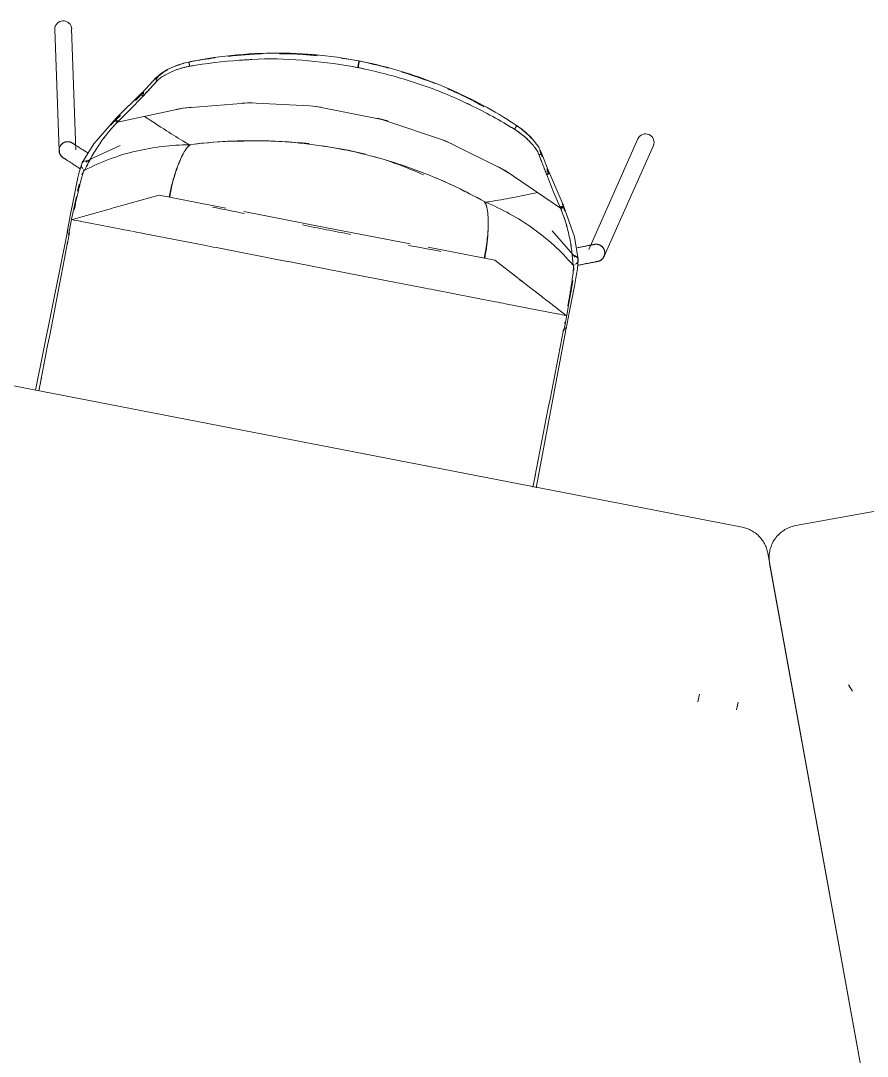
# Model space of a CAD drawing. Header units: millimetres. Extents: x 90978 to 295199, y -4084 to 97293.
# Drawn here: x 159430 to 160211, y 31802 to 32757 of the extents above; entities that cross this region are included whole.
import ezdxf

# ---------------------------------------------------------------- set-up
doc = ezdxf.new("R2010")
doc.units = ezdxf.units.MM
doc.header["$MEASUREMENT"] = 0
doc.layers.add('I-FURN', color=8, linetype='CONTINUOUS', lineweight=9)

msp = doc.modelspace()

# ---------------------------------------------------------------- linework, layer by layer
at = {"layer": 'I-FURN'}
for p, q in [((159461.35, 32749.48), (159465.29, 32637.88)), ((159480.88, 32638.43), (159476.94, 32750.03)), ((159585.1, 32719.4), (159585.11, 32719.3)), ((159741.71, 32718.85), (159741.83, 32719.48)), ((159741.83, 32719.48), (159741.93, 32719.97)), ((159741.93, 32719.97), (159741.99, 32720.27)), ((159741.99, 32720.27), (159742.01, 32720.38)), ((159742.28, 32719.39), (159742.16, 32718.76)), ((159742.38, 32719.88), (159742.28, 32719.39)), ((159742.44, 32720.18), (159742.38, 32719.88)), ((159742.46, 32720.29), (159742.44, 32720.18)), ((159564.81, 32712.2), (159558.92, 32708.55)), ((159569.45, 32714.44), (159564.81, 32712.2)), ((159574.54, 32716.46), (159569.45, 32714.44)), ((159579.77, 32718.11), (159574.54, 32716.46)), ((159585.11, 32719.3), (159585.15, 32719.09)), ((159585.15, 32719.09), (159585.21, 32718.78)), ((159585.21, 32718.78), (159585.28, 32718.38)), ((159585.28, 32718.38), (159585.36, 32717.93)), ((159585.36, 32717.93), (159585.45, 32717.45)), ((159585.45, 32717.45), (159585.54, 32716.97)), ((159585.54, 32716.97), (159585.63, 32716.52)), ((159585.63, 32716.52), (159585.7, 32716.12)), ((159585.7, 32716.12), (159585.76, 32715.8)), ((159585.76, 32715.8), (159585.8, 32715.58)), ((159585.8, 32715.58), (159585.83, 32715.47)), ((159740.84, 32714.37), (159740.9, 32714.67)), ((159740.9, 32714.67), (159741, 32715.16)), ((159741, 32715.16), (159741.12, 32715.79)), ((159741.12, 32715.79), (159741.26, 32716.53)), ((159741.26, 32716.53), (159741.42, 32717.32)), ((159741.35, 32714.59), (159741.29, 32714.28)), ((159741.44, 32715.07), (159741.35, 32714.59)), ((159741.42, 32717.32), (159741.57, 32718.11)), ((159741.57, 32715.7), (159741.44, 32715.07)), ((159741.57, 32718.11), (159741.71, 32718.85)), ((159741.71, 32716.44), (159741.57, 32715.7)), ((159741.86, 32717.23), (159741.71, 32716.44)), ((159742.02, 32718.02), (159741.86, 32717.23)), ((159742.16, 32718.76), (159742.02, 32718.02)), ((159554.97, 32705.01), (159541.86, 32691.05)), ((159542.45, 32687.62), (159556.13, 32702.28)), ((159556.85, 32706.01), (159554.21, 32703.18)), ((159554.69, 32704.55), (159554.61, 32704.16)), ((159554.65, 32703.74), (159554.79, 32703.34)), ((159554.87, 32704.89), (159554.69, 32704.55)), ((159554.79, 32703.34), (159555.03, 32702.96)), ((159555.14, 32705.17), (159554.87, 32704.89)), ((159558.92, 32708.55), (159554.92, 32704.96)), ((159555.03, 32702.96), (159555.35, 32702.65)), ((159555.49, 32705.35), (159555.14, 32705.17)), ((159555.35, 32702.65), (159555.73, 32702.42)), ((159555.88, 32705.43), (159555.49, 32705.35)), ((159555.73, 32702.42), (159556.14, 32702.28)), ((159556.3, 32705.41), (159555.88, 32705.43)), ((159541.98, 32691.17), (159518.01, 32667.61)), ((159543.12, 32691.41), (159536.28, 32684.29)), ((159541.54, 32690.53), (159541.73, 32690.89)), ((159541.84, 32691.01), (159541.65, 32690.65)), ((159541.73, 32690.89), (159542.01, 32691.19)), ((159542.12, 32691.3), (159541.84, 32691.01)), ((159542.01, 32691.19), (159542.37, 32691.39)), ((159542.48, 32691.5), (159542.12, 32691.3)), ((159543.2, 32691.49), (159543.07, 32689.77)), ((159543.18, 32689.92), (159543.31, 32691.6)), ((159530.09, 32674.74), (159542.45, 32687.62)), ((159541.47, 32689.7), (159541.45, 32690.12)), ((159541.6, 32689.27), (159541.47, 32689.7)), ((159541.56, 32690.24), (159541.58, 32689.81)), ((159541.58, 32689.81), (159541.71, 32689.39)), ((159541.83, 32688.88), (159541.6, 32689.27)), ((159541.71, 32689.39), (159541.94, 32688.99)), ((159542.14, 32688.55), (159541.83, 32688.88)), ((159541.94, 32688.99), (159542.25, 32688.66)), ((159542.52, 32688.29), (159542.14, 32688.55)), ((159542.25, 32688.66), (159542.62, 32688.41)), ((159542.94, 32688.13), (159542.52, 32688.29)), ((159542.62, 32688.41), (159543.04, 32688.25)), ((159640.94, 32681.76), (159579.42, 32676.93)), ((159696.37, 32678.99), (159640.94, 32681.76)), ((159579.42, 32676.93), (159519.18, 32663.85)), ((159519.18, 32663.85), (159530.09, 32674.74)), ((159702.6, 32678.26), (159697.01, 32678.92)), ((159763.25, 32666.5), (159702.6, 32678.26)), ((159518.01, 32667.61), (159497.39, 32644.04)), ((159517.34, 32665.93), (159517.36, 32666.4)), ((159517.43, 32665.45), (159517.34, 32665.93)), ((159517.36, 32666.4), (159517.5, 32666.86)), ((159517.63, 32665.01), (159517.43, 32665.45)), ((159517.5, 32666.86), (159517.73, 32667.28)), ((159517.73, 32667.28), (159518.45, 32665.68)), ((159518.3, 32664.32), (159517.92, 32664.63)), ((159518.73, 32664.1), (159518.3, 32664.32)), ((159518.73, 32665.05), (159519.2, 32663.99)), ((159519.2, 32663.99), (159518.73, 32664.1)), ((159519.2, 32663.98), (159519.37, 32665.05)), ((159519.37, 32665.05), (159519.5, 32665.89)), ((159521.21, 32669.25), (159519.82, 32667.92)), ((159821.75, 32646.68), (159763.25, 32666.5)), ((159885.47, 32657.34), (159885.54, 32657.43)), ((159885.54, 32657.43), (159885.66, 32657.62)), ((159885.66, 32657.62), (159885.83, 32657.9)), ((159885.83, 32657.9), (159886.05, 32658.24)), ((159886.05, 32658.24), (159886.3, 32658.63)), ((159886.3, 32658.63), (159886.56, 32659.04)), ((159886.56, 32659.04), (159886.83, 32659.45)), ((159886.83, 32659.45), (159887.07, 32659.84)), ((159887.07, 32659.84), (159887.29, 32660.18)), ((159887.29, 32660.18), (159887.45, 32660.44)), ((159887.45, 32660.44), (159887.57, 32660.63)), ((159887.57, 32660.63), (159887.62, 32660.71)), ((159892.08, 32657.52), (159896.31, 32654.04)), ((159896.31, 32654.04), (159900.28, 32650.26)), ((159466.99, 32642.82), (159467.19, 32643.07)), ((159467.19, 32643.07), (159467.4, 32643.31)), ((159467.4, 32643.31), (159467.61, 32643.54)), ((159467.61, 32643.54), (159467.84, 32643.77)), ((159467.84, 32643.77), (159468.08, 32643.98)), ((159468.08, 32643.98), (159468.33, 32644.19)), ((159468.33, 32644.19), (159468.58, 32644.38)), ((159468.58, 32644.38), (159468.84, 32644.57)), ((159468.84, 32644.57), (159469.11, 32644.74)), ((159469.11, 32644.74), (159469.38, 32644.9)), ((159469.38, 32644.9), (159469.67, 32645.06)), ((159469.67, 32645.06), (159469.95, 32645.2)), ((159469.95, 32645.2), (159470.25, 32645.33)), ((159470.25, 32645.33), (159470.54, 32645.44)), ((159470.54, 32645.44), (159470.85, 32645.55)), ((159470.85, 32645.55), (159471.15, 32645.64)), ((159471.15, 32645.64), (159471.46, 32645.72)), ((159471.46, 32645.72), (159471.77, 32645.79)), ((159471.77, 32645.79), (159472.09, 32645.85)), ((159472.09, 32645.85), (159472.41, 32645.89)), ((159472.41, 32645.89), (159472.73, 32645.92)), ((159472.73, 32645.92), (159473.05, 32645.94)), ((159473.05, 32645.94), (159473.36, 32645.94)), ((159473.36, 32645.94), (159473.68, 32645.93)), ((159473.68, 32645.93), (159474, 32645.91)), ((159474, 32645.91), (159474.32, 32645.88)), ((159474.32, 32645.88), (159474.64, 32645.83)), ((159474.64, 32645.83), (159474.95, 32645.78)), ((159474.95, 32645.78), (159475.27, 32645.7)), ((159475.27, 32645.7), (159475.57, 32645.62)), ((159475.57, 32645.62), (159475.88, 32645.52)), ((159475.88, 32645.52), (159476.18, 32645.42)), ((159476.18, 32645.42), (159476.48, 32645.3)), ((159476.48, 32645.3), (159476.77, 32645.16)), ((159476.77, 32645.16), (159477.05, 32645.02)), ((159477.05, 32645.02), (159477.33, 32644.87)), ((159477.33, 32644.87), (159477.61, 32644.7)), ((159477.61, 32644.7), (159477.68, 32644.65)), ((159477.69, 32644.65), (159477.68, 32644.65)), ((159477.68, 32644.65), (159477.7, 32644.64)), ((159477.72, 32644.63), (159477.69, 32644.65)), ((159477.7, 32644.64), (159477.75, 32644.61)), ((159477.79, 32644.58), (159477.72, 32644.63)), ((159477.75, 32644.61), (159477.83, 32644.56)), ((159477.9, 32644.51), (159477.79, 32644.58)), ((159477.83, 32644.56), (159477.86, 32644.53)), ((159478.03, 32644.43), (159477.9, 32644.51)), ((159478.19, 32644.32), (159478.03, 32644.43)), ((159478.39, 32644.19), (159478.19, 32644.32)), ((159478.62, 32644.04), (159478.39, 32644.19)), ((159478.88, 32643.87), (159478.62, 32644.04)), ((159479.17, 32643.69), (159478.88, 32643.87)), ((159479.49, 32643.48), (159479.17, 32643.69)), ((159479.84, 32643.25), (159479.49, 32643.48)), ((159480.22, 32643), (159479.84, 32643.25)), ((159480.63, 32642.74), (159480.22, 32643)), ((159497.39, 32644.04), (159486.47, 32626.04)), ((159877, 32619.2), (159821.75, 32646.68)), ((159900.28, 32650.26), (159903.74, 32646.45)), ((159903.74, 32646.45), (159907.84, 32640.86)), ((159999.39, 32648.68), (159954, 32546.65)), ((159465.33, 32638.3), (159465.36, 32638.62)), ((159465.33, 32637.98), (159465.33, 32638.3)), ((159465.33, 32637.66), (159465.33, 32637.98)), ((159465.35, 32637.34), (159465.33, 32637.66)), ((159465.38, 32637.02), (159465.35, 32637.34)), ((159465.36, 32638.62), (159465.39, 32638.94)), ((159465.42, 32636.71), (159465.38, 32637.02)), ((159465.39, 32638.94), (159465.43, 32639.25)), ((159465.48, 32636.39), (159465.42, 32636.71)), ((159465.43, 32639.25), (159465.49, 32639.57)), ((159465.55, 32636.08), (159465.48, 32636.39)), ((159465.49, 32639.57), (159465.57, 32639.88)), ((159465.63, 32635.77), (159465.55, 32636.08)), ((159465.57, 32639.88), (159465.65, 32640.19)), ((159465.72, 32635.46), (159465.63, 32635.77)), ((159465.65, 32640.19), (159465.74, 32640.5)), ((159465.83, 32635.16), (159465.72, 32635.46)), ((159465.74, 32640.5), (159465.85, 32640.8)), ((159465.94, 32634.86), (159465.83, 32635.16)), ((159465.85, 32640.8), (159465.97, 32641.09)), ((159466.07, 32634.57), (159465.94, 32634.86)), ((159465.97, 32641.09), (159466.11, 32641.38)), ((159466.21, 32634.28), (159466.07, 32634.57)), ((159466.11, 32641.38), (159466.25, 32641.67)), ((159466.37, 32634), (159466.21, 32634.28)), ((159466.25, 32641.67), (159466.4, 32641.95)), ((159466.53, 32633.73), (159466.37, 32634)), ((159466.4, 32641.95), (159466.57, 32642.22)), ((159466.7, 32633.46), (159466.53, 32633.73)), ((159466.57, 32642.22), (159466.62, 32642.3)), ((159466.62, 32642.3), (159466.8, 32642.56)), ((159466.89, 32633.2), (159466.7, 32633.46)), ((159466.8, 32642.56), (159466.99, 32642.82)), ((159481.07, 32642.46), (159480.63, 32642.74)), ((159481.53, 32642.16), (159481.07, 32642.46)), ((159482.02, 32641.84), (159481.53, 32642.16)), ((159482.53, 32641.5), (159482.02, 32641.84)), ((159483.07, 32641.15), (159482.53, 32641.5)), ((159483.64, 32640.79), (159483.07, 32641.15)), ((159484.22, 32640.41), (159483.64, 32640.79)), ((159484.83, 32640.01), (159484.22, 32640.41)), ((159485.46, 32639.6), (159484.83, 32640.01)), ((159486.11, 32639.18), (159485.46, 32639.6)), ((159486.78, 32638.75), (159486.11, 32639.18)), ((159487.47, 32638.3), (159486.78, 32638.75)), ((159488.17, 32637.85), (159487.47, 32638.3)), ((159488.89, 32637.38), (159488.17, 32637.85)), ((159489.63, 32636.9), (159488.89, 32637.38)), ((159490.37, 32636.42), (159489.63, 32636.9)), ((159491.13, 32635.92), (159490.37, 32636.42)), ((159491.9, 32635.42), (159491.13, 32635.92)), ((159521.63, 32642.53), (159494.83, 32630.11)), ((159907.84, 32640.86), (159910.21, 32636.03)), ((159910.44, 32627.81), (159908.09, 32634)), ((159908.82, 32637.7), (159911.03, 32631.96)), ((159910.15, 32636.19), (159917.22, 32618.01)), ((159968.26, 32540.31), (160013.64, 32642.34)), ((159467.08, 32632.94), (159466.89, 32633.2)), ((159467.29, 32632.7), (159467.08, 32632.94)), ((159467.5, 32632.46), (159467.29, 32632.7)), ((159467.73, 32632.23), (159467.5, 32632.46)), ((159467.96, 32632.01), (159467.73, 32632.23)), ((159468.2, 32631.8), (159467.96, 32632.01)), ((159468.45, 32631.6), (159468.2, 32631.8)), ((159468.71, 32631.41), (159468.45, 32631.6)), ((159468.97, 32631.23), (159468.71, 32631.41)), ((159469, 32631.21), (159468.97, 32631.23)), ((159468.97, 32631.23), (159468.97, 32631.23)), ((159468.97, 32631.23), (159468.99, 32631.22)), ((159468.99, 32631.22), (159469.04, 32631.19)), ((159469.06, 32631.17), (159469, 32631.21)), ((159469.04, 32631.19), (159469.12, 32631.14)), ((159469.15, 32631.11), (159469.06, 32631.17)), ((159469.12, 32631.14), (159469.23, 32631.06)), ((159469.23, 32631.06), (159469.38, 32630.97)), ((159469.38, 32630.97), (159469.56, 32630.85)), ((159469.56, 32630.85), (159469.76, 32630.72)), ((159469.76, 32630.72), (159470, 32630.56)), ((159470, 32630.56), (159470.28, 32630.39)), ((159470.28, 32630.39), (159470.58, 32630.19)), ((159470.58, 32630.19), (159470.91, 32629.97)), ((159470.91, 32629.97), (159471.27, 32629.74)), ((159471.27, 32629.74), (159471.66, 32629.49)), ((159471.66, 32629.49), (159472.08, 32629.21)), ((159472.08, 32629.21), (159472.53, 32628.93)), ((159472.53, 32628.93), (159473, 32628.62)), ((159473, 32628.62), (159473.5, 32628.3)), ((159473.5, 32628.3), (159474.02, 32627.95)), ((159474.02, 32627.95), (159474.57, 32627.6)), ((159474.57, 32627.6), (159475.14, 32627.23)), ((159475.14, 32627.23), (159475.74, 32626.84)), ((159475.74, 32626.84), (159476.35, 32626.44)), ((159476.35, 32626.44), (159476.99, 32626.03)), ((159476.99, 32626.03), (159477.65, 32625.6)), ((159477.65, 32625.6), (159478.32, 32625.16)), ((159478.32, 32625.16), (159479.02, 32624.71)), ((159479.02, 32624.71), (159479.73, 32624.25)), ((159479.73, 32624.25), (159480.45, 32623.78)), ((159486.19, 32625.53), (159483.86, 32617.68)), ((159486.07, 32623.21), (159486.01, 32624.38)), ((159486.75, 32626.42), (159486.19, 32625.53)), ((159486.25, 32625.52), (159486.78, 32626.55)), ((159487.15, 32626.88), (159486.75, 32626.42)), ((159487.63, 32627.3), (159487.15, 32626.88)), ((159488.78, 32627.94), (159487.63, 32627.3)), ((159490.17, 32628.26), (159488.78, 32627.94)), ((159494.83, 32630.11), (159489.97, 32627.07)), ((159491.65, 32628.18), (159490.17, 32628.26)), ((159493.11, 32627.65), (159491.65, 32628.18)), ((159480.45, 32623.78), (159481.19, 32623.3)), ((159481.19, 32623.3), (159481.94, 32622.81)), ((159481.94, 32622.81), (159482.71, 32622.32)), ((159482.71, 32622.32), (159483.48, 32621.82)), ((159483.86, 32617.68), (159482.74, 32612.87)), ((159483.48, 32621.82), (159484.27, 32621.31)), ((159484.27, 32621.31), (159485.06, 32620.79)), ((159486.44, 32622.09), (159486.07, 32623.21)), ((159486.33, 32615.29), (159487.42, 32618.22)), ((159487.91, 32619.15), (159488.51, 32619.85)), ((159927.98, 32584.55), (159877, 32619.2)), ((159915.29, 32615.29), (159912.98, 32621.21)), ((159914.98, 32616.09), (159915.42, 32616.09)), ((159921.94, 32598.72), (159915.29, 32615.29)), ((159915.36, 32620.88), (159916.08, 32619.05)), ((159915.42, 32616.09), (159915.87, 32616.18)), ((159915.98, 32619.31), (159915.54, 32617.89)), ((159915.87, 32616.18), (159916.28, 32616.37)), ((159916.08, 32619.05), (159916.95, 32616.87)), ((159916.28, 32616.37), (159916.64, 32616.65)), ((159916.64, 32616.65), (159916.92, 32617)), ((159916.97, 32618.58), (159916.72, 32618.9)), ((159917.12, 32618.2), (159916.97, 32618.58)), ((159917.06, 32618.41), (159930.48, 32587.59)), ((159917.1, 32617.39), (159917.17, 32617.8)), ((159917.17, 32617.8), (159917.12, 32618.2)), ((159482.74, 32612.87), (159480.42, 32602.03)), ((159482.46, 32600.38), (159483.95, 32606.68)), ((159480.42, 32602.03), (159478.55, 32592.65)), ((159479.54, 32586.99), (159481.35, 32595.42)), ((159530.86, 32589.15), (159557.54, 32596.67)), ((159557.54, 32596.67), (159619.08, 32584.73)), ((159927.98, 32584.55), (159921.94, 32598.72)), ((159478.55, 32592.65), (159475.67, 32577.54)), ((159476.94, 32574.4), (159479.54, 32586.99)), ((159479.25, 32582.94), (159480.31, 32587.58)), ((159480.31, 32587.58), (159480.34, 32587.72)), ((159928.02, 32584.68), (159930.61, 32587.19)), ((159928.42, 32586.44), (159928.02, 32584.68)), ((159928.42, 32586.44), (159928.02, 32584.68)), ((159928.02, 32584.68), (159928.46, 32586.4)), ((159928.46, 32586.39), (159928.02, 32584.68)), ((159930.47, 32585.78), (159930.21, 32585.38)), ((159930.63, 32586.23), (159930.47, 32585.78)), ((159930.48, 32587.59), (159940.78, 32558.03)), ((159930.61, 32587.19), (159930.67, 32586.71)), ((159930.67, 32586.71), (159930.63, 32586.23)), ((159475.67, 32577.54), (159472.93, 32562.63)), ((159635.69, 32581.51), (159712.41, 32566.63)), ((159928.5, 32584.61), (159928.02, 32584.68)), ((159928.98, 32584.65), (159928.5, 32584.61)), ((159929.45, 32584.8), (159928.98, 32584.65)), ((159929.86, 32585.04), (159929.45, 32584.8)), ((159930.21, 32585.38), (159929.86, 32585.04)), ((159474.3, 32561.28), (159476.94, 32574.4)), ((159532.17, 32563.43), (159484.44, 32572.69)), ((159712.41, 32566.63), (159789.14, 32551.74)), ((159473.33, 32564.59), (159443.71, 32416.79)), ((159473.35, 32564.61), (159473.35, 32564.55)), ((159473.5, 32564.45), (159473.8, 32564.33)), ((159473.82, 32564.65), (159473.51, 32564.65)), ((159474, 32560.08), (159474.3, 32561.28)), ((159599.18, 32550.43), (159542.89, 32561.35)), ((159941.33, 32539.5), (159920.17, 32563.8)), ((159940.78, 32558.03), (159944.18, 32537.25)), ((159669.45, 32536.8), (159610.47, 32548.24)), ((159805.74, 32548.52), (159867.29, 32536.58)), ((159944.12, 32548.27), (159943.22, 32548.09)), ((159945, 32548.44), (159944.12, 32548.27)), ((159945.86, 32548.61), (159945, 32548.44)), ((159946.71, 32548.77), (159945.86, 32548.61)), ((159947.54, 32548.93), (159946.71, 32548.77)), ((159948.35, 32549.09), (159947.54, 32548.93)), ((159949.14, 32549.25), (159948.35, 32549.09)), ((159949.91, 32549.39), (159949.14, 32549.25)), ((159950.66, 32549.54), (159949.91, 32549.39)), ((159951.38, 32549.68), (159950.66, 32549.54)), ((159952.08, 32549.82), (159951.38, 32549.68)), ((159952.75, 32549.95), (159952.08, 32549.82)), ((159953.39, 32550.07), (159952.75, 32549.95)), ((159954, 32550.19), (159953.39, 32550.07)), ((159954.58, 32550.3), (159954, 32550.19)), ((159955.14, 32550.41), (159954.58, 32550.3)), ((159955.66, 32550.51), (159955.14, 32550.41)), ((159956.15, 32550.61), (159955.66, 32550.51)), ((159956.61, 32550.7), (159956.15, 32550.61)), ((159957.03, 32550.78), (159956.61, 32550.7)), ((159957.42, 32550.86), (159957.03, 32550.78)), ((159957.77, 32550.93), (159957.42, 32550.86)), ((159958.09, 32550.99), (159957.77, 32550.93)), ((159958.37, 32551.04), (159958.09, 32550.99)), ((159958.61, 32551.09), (159958.37, 32551.04)), ((159958.82, 32551.13), (159958.61, 32551.09)), ((159958.99, 32551.16), (159958.82, 32551.13)), ((159959.12, 32551.19), (159958.99, 32551.16)), ((159959.08, 32551.18), (159959.19, 32551.2)), ((159959.22, 32551.21), (159959.12, 32551.19)), ((159959.19, 32551.2), (159959.26, 32551.22)), ((159959.28, 32551.22), (159959.22, 32551.21)), ((159959.26, 32551.22), (159959.29, 32551.22)), ((159959.3, 32551.22), (159959.28, 32551.22)), ((159959.29, 32551.22), (159959.3, 32551.22)), ((159959.3, 32551.22), (159959.61, 32551.28)), ((159959.61, 32551.28), (159959.93, 32551.32)), ((159959.93, 32551.32), (159960.25, 32551.35)), ((159960.25, 32551.35), (159960.57, 32551.37)), ((159960.57, 32551.37), (159960.89, 32551.37)), ((159960.89, 32551.37), (159961.21, 32551.36)), ((159961.21, 32551.36), (159961.53, 32551.34)), ((159961.53, 32551.34), (159961.84, 32551.3)), ((159961.84, 32551.3), (159962.16, 32551.26)), ((159962.16, 32551.26), (159962.47, 32551.2)), ((159962.47, 32551.2), (159962.79, 32551.13)), ((159962.79, 32551.13), (159963.09, 32551.04)), ((159963.09, 32551.04), (159963.4, 32550.94)), ((159963.4, 32550.94), (159963.7, 32550.84)), ((159963.7, 32550.84), (159964, 32550.71)), ((159964, 32550.71), (159964.29, 32550.58)), ((159964.29, 32550.58), (159964.57, 32550.44)), ((159964.57, 32550.44), (159964.85, 32550.28)), ((159964.85, 32550.28), (159965.13, 32550.12)), ((159965.13, 32550.12), (159965.39, 32549.94)), ((159965.39, 32549.94), (159965.65, 32549.75)), ((159965.65, 32549.75), (159965.9, 32549.55)), ((159965.9, 32549.55), (159966.15, 32549.34)), ((159966.15, 32549.34), (159966.38, 32549.13)), ((159966.38, 32549.13), (159966.61, 32548.9)), ((159966.61, 32548.9), (159966.82, 32548.66)), ((159966.82, 32548.66), (159967.03, 32548.42)), ((159967.03, 32548.42), (159967.23, 32548.17)), ((159967.23, 32548.17), (159967.41, 32547.91)), ((159967.41, 32547.91), (159967.59, 32547.64)), ((159967.59, 32547.64), (159967.76, 32547.37)), ((159938.63, 32541.23), (159940.18, 32541.16)), ((159940.18, 32541.16), (159941.59, 32540.69)), ((159941.59, 32540.69), (159942.75, 32539.87)), ((159942.75, 32539.87), (159943.58, 32538.85)), ((159943.58, 32538.85), (159943.87, 32538.28)), ((159943.87, 32538.28), (159944.07, 32537.71)), ((159966.8, 32538.05), (159966.58, 32537.81)), ((159967.01, 32538.29), (159966.8, 32538.05)), ((159967.21, 32538.54), (159967.01, 32538.29)), ((159967.39, 32538.8), (159967.21, 32538.54)), ((159967.57, 32539.07), (159967.39, 32538.8)), ((159967.74, 32539.34), (159967.57, 32539.07)), ((159967.89, 32539.62), (159967.74, 32539.34)), ((159967.76, 32547.37), (159967.91, 32547.09)), ((159968.04, 32539.91), (159967.89, 32539.62)), ((159967.91, 32547.09), (159968.05, 32546.8)), ((159968.17, 32540.2), (159968.04, 32539.91)), ((159968.05, 32546.8), (159968.18, 32546.51)), ((159968.29, 32540.49), (159968.17, 32540.2)), ((159968.18, 32546.51), (159968.3, 32546.21)), ((159968.4, 32540.8), (159968.29, 32540.49)), ((159968.3, 32546.21), (159968.41, 32545.91)), ((159968.5, 32541.1), (159968.4, 32540.8)), ((159968.41, 32545.91), (159968.51, 32545.6)), ((159968.58, 32541.41), (159968.5, 32541.1)), ((159968.51, 32545.6), (159968.59, 32545.3)), ((159968.65, 32541.72), (159968.58, 32541.41)), ((159968.59, 32545.3), (159968.66, 32544.98)), ((159968.71, 32542.03), (159968.65, 32541.72)), ((159968.66, 32544.98), (159968.68, 32544.9)), ((159968.68, 32544.9), (159968.73, 32544.58)), ((159968.76, 32542.35), (159968.71, 32542.03)), ((159968.73, 32544.58), (159968.77, 32544.27)), ((159968.79, 32542.67), (159968.76, 32542.35)), ((159968.77, 32544.27), (159968.8, 32543.95)), ((159968.82, 32542.99), (159968.79, 32542.67)), ((159968.8, 32543.95), (159968.82, 32543.63)), ((159968.82, 32543.63), (159968.82, 32543.31)), ((159968.82, 32543.31), (159968.82, 32542.99)), ((159734.42, 32524.19), (159675.59, 32535.61)), ((159867.29, 32536.58), (159889.22, 32519.63)), ((159939.98, 32532.26), (159940.28, 32531.4)), ((159940.38, 32530.35), (159940.3, 32527.23)), ((159943.48, 32528.52), (159942.72, 32523.64)), ((159943.49, 32534.48), (159942.74, 32533.57)), ((159944.26, 32536.67), (159943.48, 32528.52)), ((159943.99, 32535.54), (159943.49, 32534.48)), ((159943.88, 32531.92), (159944.8, 32532.1)), ((159944.19, 32536.68), (159943.99, 32535.54)), ((159944.07, 32537.71), (159944.26, 32536.67)), ((159944.08, 32537.83), (159944.19, 32536.68)), ((159944.8, 32532.1), (159945.71, 32532.28)), ((159945.71, 32532.28), (159946.61, 32532.45)), ((159946.61, 32532.45), (159947.5, 32532.63)), ((159947.5, 32532.63), (159948.38, 32532.8)), ((159948.38, 32532.8), (159949.24, 32532.96)), ((159949.24, 32532.96), (159950.08, 32533.13)), ((159950.08, 32533.13), (159950.9, 32533.29)), ((159950.9, 32533.29), (159951.71, 32533.44)), ((159951.71, 32533.44), (159952.49, 32533.6)), ((159952.49, 32533.6), (159953.25, 32533.74)), ((159953.25, 32533.74), (159953.99, 32533.89)), ((159953.99, 32533.89), (159954.7, 32534.03)), ((159954.7, 32534.03), (159955.39, 32534.16)), ((159955.39, 32534.16), (159956.05, 32534.29)), ((159956.05, 32534.29), (159956.68, 32534.41)), ((159956.68, 32534.41), (159957.28, 32534.53)), ((159957.28, 32534.53), (159957.85, 32534.64)), ((159957.85, 32534.64), (159958.39, 32534.75)), ((159958.39, 32534.75), (159958.9, 32534.85)), ((159958.9, 32534.85), (159959.38, 32534.94)), ((159959.38, 32534.94), (159959.83, 32535.02)), ((159959.83, 32535.02), (159960.24, 32535.1)), ((159960.24, 32535.1), (159960.61, 32535.18)), ((159960.61, 32535.18), (159960.95, 32535.24)), ((159960.95, 32535.24), (159961.25, 32535.3)), ((159961.25, 32535.3), (159961.52, 32535.36)), ((159961.52, 32535.36), (159961.75, 32535.4)), ((159961.75, 32535.4), (159961.95, 32535.44)), ((159961.95, 32535.44), (159962.1, 32535.47)), ((159962.1, 32535.47), (159962.22, 32535.49)), ((159962.18, 32535.48), (159962.14, 32535.48)), ((159962.28, 32535.5), (159962.18, 32535.48)), ((159962.22, 32535.49), (159962.3, 32535.51)), ((159962.34, 32535.51), (159962.28, 32535.5)), ((159962.3, 32535.51), (159962.35, 32535.52)), ((159962.35, 32535.52), (159962.34, 32535.51)), ((159962.44, 32535.53), (159962.35, 32535.52)), ((159962.35, 32535.52), (159962.35, 32535.52)), ((159962.75, 32535.61), (159962.44, 32535.53)), ((159963.06, 32535.69), (159962.75, 32535.61)), ((159963.37, 32535.78), (159963.06, 32535.69)), ((159963.67, 32535.89), (159963.37, 32535.78)), ((159963.96, 32536.01), (159963.67, 32535.89)), ((159964.26, 32536.14), (159963.96, 32536.01)), ((159964.54, 32536.29), (159964.26, 32536.14)), ((159964.82, 32536.44), (159964.54, 32536.29)), ((159965.1, 32536.61), (159964.82, 32536.44)), ((159965.36, 32536.78), (159965.1, 32536.61)), ((159965.62, 32536.97), (159965.36, 32536.78)), ((159965.87, 32537.17), (159965.62, 32536.97)), ((159966.12, 32537.37), (159965.87, 32537.17)), ((159966.35, 32537.59), (159966.12, 32537.37)), ((159966.58, 32537.81), (159966.35, 32537.59)), ((159800.13, 32511.45), (159741.03, 32522.91)), ((159889.49, 32519.42), (159892.78, 32516.88)), ((159942.72, 32523.64), (159940.81, 32512.72)), ((159867.69, 32498.34), (159811.31, 32509.28)), ((159938, 32510.09), (159936.01, 32498.43)), ((159939.23, 32517.92), (159938, 32510.09)), ((159940.81, 32512.72), (159939.05, 32503.32)), ((159939.05, 32503.32), (159936.06, 32488.23)), ((159926.33, 32486.96), (159877.34, 32496.47)), ((159936.01, 32498.43), (159933.71, 32485.8)), ((159935.54, 32499.41), (159934.77, 32494.57)), ((159933.71, 32485.8), (159931.26, 32472.64)), ((159936.06, 32488.23), (159933.04, 32473.37)), ((159933.12, 32473.93), (159905.51, 32326.77)), ((159931.26, 32472.64), (159931.09, 32471.41)), ((159931.59, 32473.98), (159932.14, 32473.91)), ((159932.14, 32473.91), (159932.59, 32473.87)), ((159932.59, 32473.87), (159932.91, 32473.87)), ((159932.98, 32474.06), (159932.69, 32474.17)), ((159932.91, 32473.87), (159933.09, 32473.9)), ((159933.11, 32473.96), (159932.98, 32474.06)), ((159933.09, 32473.9), (159933.11, 32473.96)), ((160095.4, 32290.47), (159364.02, 32432.35)), ((160893.65, 32427.89), (160145.05, 32291.92)), ((160096.56, 32290.22), (160095.4, 32290.47)), ((160097.72, 32289.92), (160096.56, 32290.22)), ((160098.87, 32289.58), (160097.72, 32289.92)), ((160138.19, 32289.8), (160137.1, 32289.29)), ((160139.29, 32290.27), (160138.19, 32289.8)), ((160140.42, 32290.69), (160139.29, 32290.27)), ((160141.56, 32291.07), (160140.42, 32290.69)), ((160142.71, 32291.4), (160141.56, 32291.07)), ((160143.88, 32291.68), (160142.71, 32291.4)), ((160145.05, 32291.92), (160143.88, 32291.68)), ((160100, 32289.19), (160098.87, 32289.58)), ((160101.12, 32288.75), (160100, 32289.19)), ((160102.22, 32288.27), (160101.12, 32288.75)), ((160103.3, 32287.75), (160102.22, 32288.27)), ((160104.36, 32287.18), (160103.3, 32287.75)), ((160105.39, 32286.58), (160104.36, 32287.18)), ((160106.4, 32285.93), (160105.39, 32286.58)), ((160107.39, 32285.24), (160106.4, 32285.93)), ((160108.34, 32284.51), (160107.39, 32285.24)), ((160109.26, 32283.75), (160108.34, 32284.51)), ((160110.16, 32282.94), (160109.26, 32283.75)), ((160111.02, 32282.11), (160110.16, 32282.94)), ((160111.84, 32281.24), (160111.02, 32282.11)), ((160112.64, 32280.34), (160111.84, 32281.24)), ((160113.39, 32279.4), (160112.64, 32280.34)), ((160126.19, 32280.11), (160125.5, 32279.12)), ((160126.92, 32281.06), (160126.19, 32280.11)), ((160127.68, 32281.99), (160126.92, 32281.06)), ((160128.49, 32282.88), (160127.68, 32281.99)), ((160129.32, 32283.74), (160128.49, 32282.88)), ((160130.19, 32284.57), (160129.32, 32283.74)), ((160131.09, 32285.36), (160130.19, 32284.57)), ((160132.03, 32286.11), (160131.09, 32285.36)), ((160132.99, 32286.83), (160132.03, 32286.11)), ((160133.98, 32287.5), (160132.99, 32286.83)), ((160135, 32288.14), (160133.98, 32287.5)), ((160136.04, 32288.74), (160135, 32288.14)), ((160137.1, 32289.29), (160136.04, 32288.74)), ((160114.11, 32278.44), (160113.39, 32279.4)), ((160114.78, 32277.45), (160114.11, 32278.44)), ((160115.42, 32276.43), (160114.78, 32277.45)), ((160116.02, 32275.39), (160115.42, 32276.43)), ((160116.57, 32274.33), (160116.02, 32275.39)), ((160117.08, 32273.24), (160116.57, 32274.33)), ((160117.55, 32272.14), (160117.08, 32273.24)), ((160117.97, 32271.01), (160117.55, 32272.14)), ((160118.35, 32269.87), (160117.97, 32271.01)), ((160121.85, 32271.59), (160121.51, 32270.44)), ((160122.24, 32272.72), (160121.85, 32271.59)), ((160122.68, 32273.84), (160122.24, 32272.72)), ((160123.16, 32274.94), (160122.68, 32273.84)), ((160123.68, 32276.02), (160123.16, 32274.94)), ((160124.25, 32277.08), (160123.68, 32276.02)), ((160124.86, 32278.12), (160124.25, 32277.08)), ((160125.5, 32279.12), (160124.86, 32278.12)), ((160118.68, 32268.72), (160118.35, 32269.87)), ((160118.96, 32267.55), (160118.68, 32268.72)), ((160119.2, 32266.38), (160118.96, 32267.55)), ((160289.6, 31328.26), (160119.2, 32266.38)), ((160120.43, 32263.34), (160120.41, 32262.14)), ((160120.41, 32262.14), (160120.45, 32260.94)), ((160120.49, 32264.54), (160120.43, 32263.34)), ((160120.6, 32265.73), (160120.49, 32264.54)), ((160120.76, 32266.92), (160120.6, 32265.73)), ((160120.96, 32268.1), (160120.76, 32266.92)), ((160121.21, 32269.28), (160120.96, 32268.1)), ((160121.51, 32270.44), (160121.21, 32269.28)), ((160120.45, 32260.94), (160120.53, 32259.74)), ((160120.53, 32259.74), (160120.66, 32258.55)), ((160120.66, 32258.55), (160120.84, 32257.36)), ((160120.84, 32257.36), (160120.9, 32257.04)), ((160120.9, 32257.04), (160291.29, 31318.93)), ((160197.44, 32139.03), (160193.64, 32145.1)), ((160056.1, 32136.38), (160054.65, 32129.37)), ((160091.73, 32129.07), (160090.3, 32122.05))]:
    msp.add_line(p, q, dxfattribs=at)
for centre, major_axis, ratio, start_param, end_param in [((159469.15, 32749.76), (7.8, 0.28), 0.972413, 1.570796, 3.141593), ((159469.15, 32749.76), (7.8, 0.28), 0.972413, 0, 1.570796), ((160006.51, 32645.51), (-7.13, 3.17), 0.972413, 4.712389, 6.283185), ((159473.08, 32638.16), (7.8, 0.28), 0.972413, 1.570796, 3.665191), ((160006.51, 32645.51), (-7.13, 3.17), 0.972413, 3.141593, 4.712389), ((159473.51, 32637.82), (4.35, 6.71), 0.991026, 2.094395, 3.141593), ((159961.13, 32543.48), (-7.13, 3.17), 0.972413, 2.617994, 4.712389), ((159960.61, 32543.33), (-1.53, 7.85), 0.991026, 5.235988, 5.472216), ((159960.61, 32543.33), (-1.53, 7.85), 0.991026, 3.98724, 4.45059), ((159960.61, 32543.33), (-1.53, 7.85), 0.991026, 2.987513, 3.665191)]:
    msp.add_ellipse(centre, major_axis=major_axis, ratio=ratio, start_param=start_param, end_param=end_param, dxfattribs=at)
for points in [[(159585.1, 32719.4), (159582.82, 32718.92), (159578.37, 32717.81), (159574.24, 32716.37), (159572.3, 32715.6)], [(159585.13, 32719.41), (159585.62, 32719.5), (159586.11, 32719.59), (159586.6, 32719.68)], [(159631.91, 32721.04), (159616.48, 32720.02), (159601.11, 32718.16), (159585.83, 32715.47)], [(159586.61, 32719.69), (159594.19, 32721.1), (159601.8, 32722.25), (159609.43, 32723.22)], [(159631.89, 32721.05), (159635.64, 32721.3), (159639.4, 32721.5), (159643.16, 32721.64)], [(159725.62, 32722.98), (159731.25, 32722.19), (159736.86, 32721.3), (159742.46, 32720.29)], [(159742.01, 32720.38), (159751.26, 32718.45), (159760.45, 32716.22), (159769.55, 32713.69)], [(159562.94, 32707.39), (159565.87, 32709.07), (159569.41, 32710.66), (159573.25, 32712.12)], [(159582.21, 32714.74), (159583.4, 32715.01), (159584.61, 32715.25), (159585.82, 32715.48)], [(159585.82, 32715.48), (159587, 32715.68), (159588.17, 32715.88), (159589.35, 32716.08)], [(159734.47, 32715.45), (159738.7, 32714.7), (159742.92, 32713.86), (159747.12, 32712.95)], [(159741.27, 32714.17), (159739.43, 32714.53), (159737.6, 32714.88), (159735.76, 32715.21)], [(159746.32, 32713.16), (159744.49, 32713.54), (159742.66, 32713.91), (159740.82, 32714.26)], [(159781.64, 32710.14), (159785.3, 32709.01), (159788.93, 32707.81), (159792.57, 32706.59)], [(159556.14, 32702.29), (159556, 32702.31), (159555.72, 32702.4), (159555.34, 32702.64), (159555.01, 32702.95), (159554.77, 32703.33), (159554.68, 32703.6), (159554.65, 32703.74)], [(159556.3, 32705.41), (159555.93, 32705), (159555.55, 32704.6), (159555.18, 32704.2)], [(159792.93, 32706.47), (159799.43, 32704.26), (159805.95, 32702), (159812.38, 32699.58)], [(159535.92, 32684), (159538.24, 32686.36), (159540.64, 32688.84), (159543.11, 32691.39)], [(159643.73, 32681.7), (159640.61, 32681.68), (159637.5, 32681.62), (159634.39, 32681.52)], [(159834.6, 32684.51), (159838.03, 32682.97), (159841.45, 32681.42), (159844.83, 32679.77)], [(159706.85, 32677.7), (159703.58, 32678.14), (159700.3, 32678.54), (159697.02, 32678.92)], [(159885.47, 32657.34), (159872.31, 32665.55), (159858.75, 32673.02), (159844.81, 32679.74)], [(159519.87, 32668.2), (159517.46, 32665.91), (159515.16, 32663.54), (159512.96, 32661.11)], [(159515.49, 32660.05), (159516.7, 32661.38), (159517.94, 32662.69), (159519.2, 32663.98)], [(159519.75, 32668.08), (159520.45, 32668.75), (159521.16, 32669.43), (159521.88, 32670.12)], [(159768.67, 32665.01), (159765.49, 32665.89), (159762.3, 32666.74), (159759.1, 32667.56)], [(159879.69, 32665.7), (159881.91, 32664.33), (159884.12, 32662.94), (159886.32, 32661.54)], [(159879.59, 32660.95), (159881.56, 32659.77), (159883.52, 32658.56), (159885.48, 32657.34)], [(159886.33, 32661.54), (159886.75, 32661.27), (159887.17, 32661), (159887.59, 32660.73)], [(159489.02, 32619.63), (159496.67, 32623.61), (159512.19, 32630.54), (159536.34, 32637.73), (159560.81, 32641.94), (159577.15, 32643), (159585.35, 32643.07)], [(159581.75, 32645.34), (159582.95, 32644.58), (159584.15, 32643.83), (159585.35, 32643.07)], [(159591.05, 32643.79), (159605.91, 32645.56), (159620.8, 32646.34), (159635.76, 32646.51)], [(159827.75, 32644.04), (159824.9, 32645.28), (159822.03, 32646.49), (159819.15, 32647.67)], [(159580.19, 32635.43), (159579.87, 32634.87), (159579.55, 32634.28), (159579.24, 32633.68)], [(159704.62, 32642.53), (159719.22, 32640.45), (159733.91, 32638.14), (159748.09, 32634.29)], [(159911.06, 32631.86), (159910.4, 32633.56), (159909.73, 32635.29), (159909.06, 32637.05)], [(159486.34, 32625.4), (159486.06, 32624.69), (159485.95, 32623.16), (159486.53, 32621.58), (159487.1, 32621.05)], [(159489.02, 32619.63), (159490.04, 32621.86), (159491.12, 32624.09), (159492.26, 32626.31)], [(159576.84, 32628.59), (159576.28, 32627.27), (159575.71, 32625.88), (159575.16, 32624.41)], [(159576.18, 32627.03), (159577.15, 32629.36), (159578.13, 32631.42), (159579.12, 32633.36)], [(159756.45, 32631.94), (159772.01, 32627.76), (159786.91, 32621.84), (159801.63, 32615.37)], [(159487.97, 32620.23), (159488.3, 32619.99), (159488.65, 32619.79), (159489.03, 32619.63)], [(159882.29, 32615.78), (159878.22, 32618.25), (159874.11, 32620.66), (159869.96, 32623.01)], [(159916.08, 32619.05), (159915.82, 32619.71), (159915.55, 32620.38), (159915.29, 32621.04)], [(159916.09, 32619.04), (159916.39, 32618.3), (159916.68, 32617.57), (159916.98, 32616.84)], [(159916.87, 32618.52), (159916.97, 32618.42), (159917.14, 32618.2), (159917.3, 32617.82), (159917.32, 32617.55), (159917.32, 32617.41)], [(159813.76, 32612.22), (159827.44, 32606.43), (159840.76, 32599.84), (159853.81, 32592.78)], [(159858.85, 32590.02), (159860.24, 32590.27), (159861.63, 32590.52), (159863.03, 32590.77)], [(159858.85, 32590.02), (159866.42, 32586.88), (159881.18, 32579.79), (159902.3, 32566.74), (159922.01, 32551.03), (159933.82, 32538.81), (159939.42, 32532.26)], [(159928.02, 32584.68), (159926.96, 32587.07), (159925.88, 32589.5), (159924.76, 32592.11)], [(159929.56, 32588.51), (159929.72, 32588.43), (159930.03, 32588.23), (159930.38, 32587.82), (159930.6, 32587.34), (159930.68, 32586.81), (159930.62, 32586.27), (159930.41, 32585.76), (159930.08, 32585.31), (159929.64, 32584.96), (159929.13, 32584.72), (159928.57, 32584.62), (159928.2, 32584.64), (159928.02, 32584.67)], [(159929.95, 32586.64), (159930.63, 32585.06), (159931.28, 32583.48), (159931.9, 32581.89)], [(159636.48, 32579.64), (159626.53, 32581.63), (159616.68, 32583.63), (159606.86, 32585.62)], [(159860.78, 32581), (159860.86, 32580.36), (159860.94, 32579.71), (159861, 32579.02)], [(159929.56, 32580.76), (159929.07, 32582.07), (159928.55, 32583.38), (159928.02, 32584.68)], [(159485.14, 32572.55), (159482.48, 32573.07), (159479.89, 32573.57), (159477.35, 32574.06)], [(159861.32, 32573.41), (159861.35, 32571.97), (159861.35, 32570.46), (159861.32, 32568.9)], [(159472.95, 32551.48), (159473.62, 32554.92), (159474.29, 32558.37), (159474.96, 32561.81)], [(159533.18, 32563.23), (159536.4, 32562.61), (159539.63, 32561.98), (159542.88, 32561.35)], [(159599.19, 32550.43), (159602.94, 32549.7), (159606.69, 32548.97), (159610.45, 32548.24)], [(159817.51, 32544.74), (159807.61, 32546.57), (159797.66, 32548.42), (159787.68, 32550.29)], [(159938.91, 32539.67), (159939.14, 32537.17), (159939.31, 32534.71), (159939.42, 32532.26)], [(159669.46, 32536.8), (159671.67, 32536.37), (159673.89, 32535.94), (159676.11, 32535.51)], [(159939.42, 32532.26), (159939.82, 32532.26), (159940.23, 32532.31), (159940.62, 32532.41)], [(159734.44, 32524.19), (159736.63, 32523.76), (159738.83, 32523.34), (159741.02, 32522.91)], [(159800.14, 32511.44), (159803.87, 32510.72), (159807.58, 32510), (159811.28, 32509.28)], [(159867.7, 32498.34), (159870.92, 32497.71), (159874.14, 32497.09), (159877.35, 32496.47)], [(159933.21, 32485.63), (159930.67, 32486.12), (159928.11, 32486.62), (159925.44, 32487.14)], [(159930.86, 32473.44), (159930.28, 32470.43), (159929.69, 32467.42), (159929.11, 32464.41)], [(159931.79, 32478.23), (159931.86, 32478.65), (159931.94, 32479.07), (159932.02, 32479.49)], [(159446.71, 32416.21), (159447.49, 32420.22), (159448.27, 32424.23), (159449.05, 32428.25)], [(159904.78, 32339.03), (159904.03, 32335.14), (159903.27, 32331.25), (159902.52, 32327.35)]]:
    msp.add_open_spline(points, degree=3, dxfattribs=at)
for points, knots in [([(159586.65, 32719.73), (159584.45, 32719.27), (159581.19, 32718.49), (159577.03, 32717.18), (159574.62, 32716.32), (159573.24, 32715.79), (159572.84, 32715.63)], [0, 0, 0, 0, 0.1666667, 0.25, 0.3333333, 0.368513, 0.368513, 0.368513, 0.368513]), ([(159585.83, 32715.47), (159585.82, 32715.5), (159585.79, 32715.68), (159585.71, 32716.1), (159585.61, 32716.63), (159585.47, 32717.44), (159585.33, 32718.24), (159585.24, 32718.78), (159585.17, 32719.2), (159585.14, 32719.37), (159585.13, 32719.41)], [-1, -1, -1, -1, -0.833333, -0.75, -0.666667, -0.5, -0.333333, -0.25, -0.166667, 0, 0, 0, 0]), ([(159886.3, 32661.6), (159876.59, 32667.99), (159856.69, 32679.87), (159814.91, 32700.18), (159767.99, 32715.86), (159716.58, 32725.25), (159673.14, 32728.37), (159629.58, 32726.77), (159600.9, 32722.59), (159586.65, 32719.73)], [0, 0, 0, 0, 0.111111, 0.222222, 0.444444, 0.583333, 0.722222, 0.861111, 1, 1, 1, 1]), ([(159621.34, 32724.74), (159626.66, 32725.3), (159637.44, 32726.16), (159648.29, 32726.89), (159653.79, 32727.14)], [-0.7681843, -0.7681843, -0.7681843, -0.7681843, -0.6666667, -0.5624253, -0.5624253, -0.5624253, -0.5624253]), ([(159643.15, 32721.64), (159641.29, 32721.56), (159637.54, 32721.41), (159633.81, 32721.13), (159631.93, 32720.96)], [-0.36909277, -0.36909277, -0.36909277, -0.36909277, -0.33333333, -0.29717322, -0.29717322, -0.29717322, -0.29717322]), ([(159735.71, 32715.22), (159720.48, 32717.97), (159689.72, 32721.55), (159658.61, 32722.78), (159643.15, 32721.8)], [-0.9637993, -0.9637993, -0.9637993, -0.9637993, -0.6666667, -0.3692167, -0.3692167, -0.3692167, -0.3692167]), ([(159668.81, 32727.08), (159675.88, 32727.04), (159687.62, 32726.84), (159699.27, 32725.65), (159703.87, 32725.1)], [-0.4674161, -0.4674161, -0.4674161, -0.4674161, -0.3333333, -0.245436, -0.245436, -0.245436, -0.245436]), ([(159556.13, 32702.28), (159556.89, 32703.13), (159558.84, 32704.82), (159562.13, 32706.99), (159565.2, 32708.66), (159567.7, 32709.88), (159570.38, 32711.04), (159573.23, 32712.14), (159576.22, 32713.15), (159578.93, 32713.94), (159580.64, 32714.37), (159581.3, 32714.53)], [0, 0, 0, 0, 0.1666667, 0.3333333, 0.4166667, 0.5, 0.5833333, 0.6666667, 0.75, 0.8333333, 0.8844325, 0.8844325, 0.8844325, 0.8844325]), ([(159565.71, 32712.32), (159565.02, 32711.95), (159563.58, 32711.14), (159561.57, 32709.89), (159559.09, 32708.13), (159557.62, 32706.86), (159556.85, 32706.01)], [0.594049, 0.594049, 0.594049, 0.594049, 0.6666667, 0.75, 0.8333333, 1, 1, 1, 1]), ([(159565.47, 32712.41), (159564.36, 32711.8), (159562.56, 32710.78), (159561.25, 32709.77), (159560.78, 32709.37)], [0.5492901, 0.5492901, 0.5492901, 0.5492901, 0.6666667, 0.7441692, 0.7441692, 0.7441692, 0.7441692]), ([(159573.26, 32712.12), (159575.2, 32712.82), (159579.28, 32714.11), (159583.63, 32715.06), (159585.82, 32715.47)], [0.6666667, 0.6666667, 0.6666667, 0.6666667, 0.8333333, 0.9999598, 0.9999598, 0.9999598, 0.9999598]), ([(159834.6, 32684.5), (159820.47, 32690.86), (159791.53, 32702.15), (159761.49, 32709.82), (159746.36, 32713.09)], [0.3692011, 0.3692011, 0.3692011, 0.3692011, 0.6666667, 0.963795, 0.963795, 0.963795, 0.963795]), ([(159542.94, 32688.13), (159545.04, 32690.36), (159549.34, 32694.93), (159553.84, 32699.79), (159556.14, 32702.28)], [0, 0, 0, 0, 0.5, 0.9999401, 0.9999401, 0.9999401, 0.9999401]), ([(159554.61, 32704.15), (159554.62, 32704.42), (159554.76, 32704.81), (159555.12, 32705.17), (159555.47, 32705.36), (159555.87, 32705.44), (159556.15, 32705.42), (159556.29, 32705.39)], [-0.5, -0.5, -0.5, -0.5, -0.3333333, -0.25, -0.1666667, -0.0833333, 0, 0, 0, 0]), ([(159823.71, 32694.66), (159829.77, 32692.06), (159841.16, 32687.03), (159852.04, 32681.06), (159857.11, 32678.18)], [0.5416307, 0.5416307, 0.5416307, 0.5416307, 0.6666667, 0.7775654, 0.7775654, 0.7775654, 0.7775654]), ([(159844.8, 32679.75), (159843.11, 32680.56), (159839.72, 32682.16), (159836.32, 32683.75), (159834.63, 32684.54)], [0.29718056, 0.29718056, 0.29718056, 0.29718056, 0.33333333, 0.36907718, 0.36907718, 0.36907718, 0.36907718]), ([(159587.37, 32677.82), (159584.07, 32677.39), (159579.34, 32676.75), (159574.64, 32675.93), (159573.22, 32675.67)], [-0.11702564, -0.11702564, -0.11702564, -0.11702564, -0.09090909, -0.07954338, -0.07954338, -0.07954338, -0.07954338]), ([(159501.9, 32642.66), (159504.43, 32646.44), (159509.85, 32653.83), (159515.97, 32660.68), (159519.2, 32663.98)], [0.5, 0.5, 0.5, 0.5, 0.75, 0.9999563, 0.9999563, 0.9999563, 0.9999563]), ([(159519.2, 32663.98), (159519.02, 32664.02), (159518.66, 32664.14), (159518.19, 32664.44), (159517.8, 32664.85), (159517.43, 32665.51), (159517.3, 32666.45), (159517.67, 32667.3), (159518.19, 32667.79), (159518.82, 32668.11), (159519.38, 32668.15), (159519.75, 32668.08)], [-1, -1, -1, -1, -0.916667, -0.833333, -0.75, -0.666667, -0.5, -0.333333, -0.25, -0.166667, 0, 0, 0, 0]), ([(159519.27, 32668.11), (159518.96, 32668.1), (159518.51, 32667.98), (159518.01, 32667.63), (159517.82, 32667.41), (159517.73, 32667.28)], [-0.8, -0.8, -0.8, -0.8, -0.4, -0.2, 0, 0, 0, 0]), ([(159581.68, 32645.3), (159575.9, 32648.8), (159563.36, 32656.58), (159550.91, 32664.76), (159544.21, 32669.27)], [-0.9105873, -0.9105873, -0.9105873, -0.9105873, -0.5, -0.0187537, -0.0187537, -0.0187537, -0.0187537]), ([(159489.02, 32619.63), (159490.78, 32623.49), (159494.68, 32631.18), (159501.72, 32642.74), (159508.6, 32652.12), (159513.19, 32657.49), (159514.84, 32659.33)], [0, 0, 0, 0, 0.25, 0.5, 0.75, 0.8847092, 0.8847092, 0.8847092, 0.8847092]), ([(159887.59, 32660.73), (159887.58, 32660.72), (159887.54, 32660.65), (159887.43, 32660.46), (159887.26, 32660.19), (159886.97, 32659.73), (159886.54, 32659.03), (159886.11, 32658.34), (159885.82, 32657.88), (159885.65, 32657.61), (159885.53, 32657.42), (159885.48, 32657.35), (159885.47, 32657.34)], [-1, -1, -1, -1, -0.916667, -0.833333, -0.75, -0.666667, -0.5, -0.333333, -0.25, -0.166667, -0.083333, 0, 0, 0, 0]), ([(159885.48, 32657.34), (159887.36, 32656.15), (159890.13, 32654.27), (159893.52, 32651.59), (159895.92, 32649.54), (159898.14, 32647.46), (159900.2, 32645.38), (159902.06, 32643.31), (159903.17, 32641.96), (159903.69, 32641.3)], [0, 0, 0, 0, 0.1666667, 0.25, 0.3333333, 0.4166667, 0.5, 0.5833333, 0.6666667, 0.6666667, 0.6666667, 0.6666667]), ([(159885.48, 32657.33), (159887.36, 32656.14), (159891.05, 32653.62), (159897.56, 32648.22), (159901.93, 32643.82), (159903.68, 32641.3)], [-0.9998576, -0.9998576, -0.9998576, -0.9998576, -0.8333333, -0.6666667, -0.3334802, -0.3334802, -0.3334802, -0.3334802]), ([(159900.88, 32649.27), (159900.23, 32649.98), (159898.87, 32651.4), (159896.65, 32653.53), (159894.27, 32655.64), (159890.91, 32658.4), (159888.17, 32660.35), (159886.3, 32661.6)], [0.5, 0.5, 0.5, 0.5, 0.5833333, 0.6666667, 0.75, 0.8333333, 1, 1, 1, 1]), ([(159902.03, 32648.28), (159900.84, 32649.63), (159898.15, 32652.45), (159893.27, 32656.72), (159889.55, 32659.41), (159887.62, 32660.71)], [-0.4938391, -0.4938391, -0.4938391, -0.4938391, -0.3333333, -0.1666667, 0, 0, 0, 0]), ([(159586.93, 32643.28), (159586.21, 32642.91), (159584.75, 32641.83), (159583.2, 32640.02), (159582.41, 32638.92), (159582.4, 32638.9)], [-1, -1, -1, -1, -0.8928571, -0.7857143, -0.7840531, -0.7840531, -0.7840531, -0.7840531]), ([(159858.72, 32590.02), (159848.44, 32595.84), (159827.47, 32606.63), (159783.82, 32624.8), (159726.8, 32640.75), (159667.95, 32647.28), (159620.68, 32646.75), (159597.19, 32644.58), (159585.47, 32643.03)], [0, 0, 0, 0, 0.125, 0.25, 0.5, 0.75, 0.875, 1, 1, 1, 1]), ([(159647.74, 32646.86), (159655.44, 32646.78), (159671.52, 32646.04), (159687.74, 32645), (159696.18, 32644.21)], [-0.7823925, -0.7823925, -0.7823925, -0.7823925, -0.7, -0.609839, -0.609839, -0.609839, -0.609839]), ([(159492.28, 32626.34), (159493.11, 32627.96), (159496.03, 32633.42), (159499.42, 32638.86), (159501.9, 32642.66)], [0.1451812, 0.1451812, 0.1451812, 0.1451812, 0.25, 0.4999799, 0.4999799, 0.4999799, 0.4999799]), ([(159579.23, 32633.61), (159579.44, 32634.01), (159580.88, 32636.7), (159582.97, 32640.03), (159584.72, 32641.72), (159585.32, 32642.26)], [-0.3616622, -0.3616622, -0.3616622, -0.3616622, -0.3333333, -0.1666667, -0.0806272, -0.0806272, -0.0806272, -0.0806272]), ([(159903.69, 32641.29), (159904.73, 32639.96), (159906.52, 32637.37), (159907.7, 32635.08), (159908.09, 32634)], [0.6668238, 0.6668238, 0.6668238, 0.6668238, 0.8333333, 1, 1, 1, 1]), ([(159908.05, 32634.09), (159908.33, 32634.04), (159908.78, 32634.06), (159909.34, 32634.29), (159909.7, 32634.55), (159909.99, 32634.88), (159910.18, 32635.26), (159910.23, 32635.52), (159910.24, 32635.65)], [-1, -1, -1, -1, -0.8333333, -0.75, -0.6666667, -0.5833333, -0.5, -0.4166667, -0.4166667, -0.4166667, -0.4166667]), ([(159910.27, 32635.56), (159910.27, 32635.43), (159910.19, 32635.03), (159909.86, 32634.55), (159909.37, 32634.21), (159908.95, 32634.04), (159908.51, 32633.97), (159908.22, 32633.98), (159908.08, 32634.01)], [-0.5833333, -0.5833333, -0.5833333, -0.5833333, -0.5, -0.3333333, -0.25, -0.1666667, -0.0833333, 0, 0, 0, 0]), ([(159908.08, 32634), (159909.29, 32630.8), (159911.68, 32624.53), (159913.99, 32618.6), (159915.13, 32615.7)], [0.0047137, 0.0047137, 0.0047137, 0.0047137, 0.5, 1, 1, 1, 1]), ([(159566.8, 32594.88), (159567.61, 32598.91), (159569.39, 32606.67), (159572.57, 32617.57), (159574.88, 32623.88), (159576.05, 32626.7)], [-1, -1, -1, -1, -0.8333333, -0.6666667, -0.5063482, -0.5063482, -0.5063482, -0.5063482]), ([(159488.91, 32619.75), (159488.77, 32619.81), (159488.47, 32619.52), (159487.89, 32618.23), (159487.28, 32616.52), (159486.57, 32614.21), (159485.75, 32611.24), (159484.85, 32607.79), (159483.54, 32602.42), (159482.12, 32596.26), (159480.63, 32589.43), (159479.88, 32585.93), (159479.5, 32584.13)], [-0.9696726, -0.9696726, -0.9696726, -0.9696726, -0.875, -0.8125, -0.75, -0.6875, -0.625, -0.5625, -0.5, -0.375, -0.3125, -0.25, -0.25, -0.25, -0.25]), ([(159574.58, 32622.81), (159573.57, 32620.02), (159571.64, 32613.99), (159569.18, 32604.34), (159567.95, 32597.86), (159567.41, 32594.77)], [-0.4285714, -0.4285714, -0.4285714, -0.4285714, -0.2857143, -0.1428571, -0.0148421, -0.0148421, -0.0148421, -0.0148421]), ([(159917.07, 32616.61), (159916.99, 32616.48), (159916.81, 32616.25), (159916.45, 32615.97), (159915.89, 32615.71), (159915.43, 32615.66), (159915.13, 32615.7)], [-0.4166667, -0.4166667, -0.4166667, -0.4166667, -0.3333333, -0.25, -0.1666667, 0, 0, 0, 0]), ([(159906.8, 32598.93), (159898.9, 32597.24), (159884.28, 32594.3), (159869.76, 32591.83), (159863.08, 32590.73)], [-0.9812423, -0.9812423, -0.9812423, -0.9812423, -0.5, -0.0894127, -0.0894127, -0.0894127, -0.0894127]), ([(159477.35, 32574.07), (159481.66, 32575.29), (159488.16, 32577.12), (159496.93, 32579.59), (159503.56, 32581.46), (159510.25, 32583.34), (159517, 32585.25), (159523.77, 32587.15), (159528.28, 32588.43), (159530.53, 32589.06)], [-0.999743, -0.999743, -0.999743, -0.999743, -0.8333333, -0.75, -0.6666667, -0.5833333, -0.5, -0.4166667, -0.3333333, -0.3333333, -0.3333333, -0.3333333]), ([(159857.46, 32590.79), (159858.16, 32589.99), (159859.08, 32588.31), (159859.8, 32585.93), (159860.02, 32585.05)], [0, 0, 0, 0, 0.1428571, 0.2159417, 0.2159417, 0.2159417, 0.2159417]), ([(159858.03, 32590.57), (159858.61, 32589.57), (159859.75, 32586.8), (159860.97, 32580.62), (159861.49, 32572), (159861.18, 32561.74), (159860.04, 32550.3), (159858.79, 32542.42), (159858.03, 32538.38)], [-0.9667206, -0.9667206, -0.9667206, -0.9667206, -0.8333333, -0.6666667, -0.5, -0.3333333, -0.1666667, 0, 0, 0, 0]), ([(159930.61, 32587.19), (159930.56, 32587.41), (159930.39, 32587.83), (159929.97, 32588.27), (159929.64, 32588.46), (159929.49, 32588.53)], [-1, -1, -1, -1, -0.7, -0.4, -0.2, -0.2, -0.2, -0.2]), ([(159928.02, 32584.68), (159929.78, 32580.4), (159932.91, 32571.75), (159935.1, 32562.89), (159936.09, 32558.43)], [-0.9999654, -0.9999654, -0.9999654, -0.9999654, -0.75, -0.5, -0.5, -0.5, -0.5]), ([(159939.42, 32532.26), (159939.24, 32536.5), (159938.49, 32545.08), (159936.29, 32558.44), (159933.52, 32569.26), (159931.46, 32575.52), (159930.79, 32577.42)], [-1, -1, -1, -1, -0.75, -0.5, -0.25, -0.1405219, -0.1405219, -0.1405219, -0.1405219]), ([(159734.45, 32560.43), (159726.99, 32561.87), (159712.09, 32564.73), (159697.31, 32567.64), (159689.97, 32569.1)], [-0.5764879, -0.5764879, -0.5764879, -0.5764879, -0.5, -0.4241652, -0.4241652, -0.4241652, -0.4241652]), ([(159473.37, 32562.22), (159473.25, 32562.28), (159472.95, 32562.46), (159472.86, 32562.71), (159473.15, 32562.83), (159473.44, 32562.84)], [-0.7, -0.7, -0.7, -0.7, -0.6, -0.4, -0.2, -0.2, -0.2, -0.2]), ([(159861.21, 32566.06), (159861.13, 32564.17), (159860.83, 32559.86), (159860.17, 32554.08), (159859.42, 32548.95), (159858.62, 32544.22), (159857.9, 32540.73), (159857.42, 32538.51)], [0.5892526, 0.5892526, 0.5892526, 0.5892526, 0.6785714, 0.7857143, 0.8392857, 0.8928571, 0.9851475, 0.9851475, 0.9851475, 0.9851475]), ([(159936.09, 32558.43), (159937.02, 32553.99), (159938.14, 32547.64), (159938.68, 32541.53), (159938.82, 32539.73)], [-0.4999829, -0.4999829, -0.4999829, -0.4999829, -0.25, -0.1451812, -0.1451812, -0.1451812, -0.1451812]), ([(159473.52, 32554.42), (159465.21, 32511.55), (159456.27, 32465.49), (159447.32, 32419.37), (159446.71, 32416.21)], [0.0344067, 0.0344067, 0.0344067, 0.0344067, 0.5, 0.5342245, 0.5342245, 0.5342245, 0.5342245]), ([(159934.98, 32495.77), (159935.3, 32497.58), (159935.91, 32501.11), (159936.79, 32506.28), (159937.57, 32511.11), (159938.27, 32515.61), (159938.86, 32519.71), (159939.32, 32523.25), (159939.67, 32526.31), (159939.87, 32528.72), (159939.94, 32530.53), (159939.9, 32531.99), (159939.7, 32532.21), (159939.55, 32532.24)], [0.25, 0.25, 0.25, 0.25, 0.3125, 0.375, 0.4375, 0.5, 0.5625, 0.625, 0.6875, 0.75, 0.8125, 0.875, 0.9696726, 0.9696726, 0.9696726, 0.9696726]), ([(159941.73, 32532.85), (159941.91, 32532.95), (159942.5, 32533.32), (159943.33, 32534.15), (159943.93, 32535.36), (159944.07, 32536.23), (159944.07, 32536.61)], [-0.8461538, -0.8461538, -0.8461538, -0.8461538, -0.8076923, -0.7115385, -0.6153846, -0.5384615, -0.5384615, -0.5384615, -0.5384615]), ([(159889.49, 32519.42), (159891.34, 32517.99), (159895.05, 32515.13), (159900.62, 32510.82), (159906.17, 32506.54), (159911.67, 32502.29), (159917.11, 32498.08), (159924.32, 32492.51), (159929.67, 32488.37), (159933.21, 32485.64)], [-0.6666667, -0.6666667, -0.6666667, -0.6666667, -0.5833333, -0.5, -0.4166667, -0.3333333, -0.25, -0.1666667, -0.000257, -0.000257, -0.000257, -0.000257]), ([(159932.91, 32473.59), (159932.98, 32473.53), (159933.11, 32473.38), (159932.97, 32473.27), (159932.81, 32473.21)], [-0.7, -0.7, -0.7, -0.7, -0.6, -0.4, -0.4, -0.4, -0.4]), ([(159902.52, 32327.35), (159903.11, 32330.42), (159911.98, 32376.14), (159920.85, 32421.82), (159929.11, 32464.41)], [-0.5333552, -0.5333552, -0.5333552, -0.5333552, -0.5, -0.0351654, -0.0351654, -0.0351654, -0.0351654])]:
    msp.add_open_spline(points, degree=3, knots=knots, dxfattribs=at)

doc.saveas('drawing.dxf')
